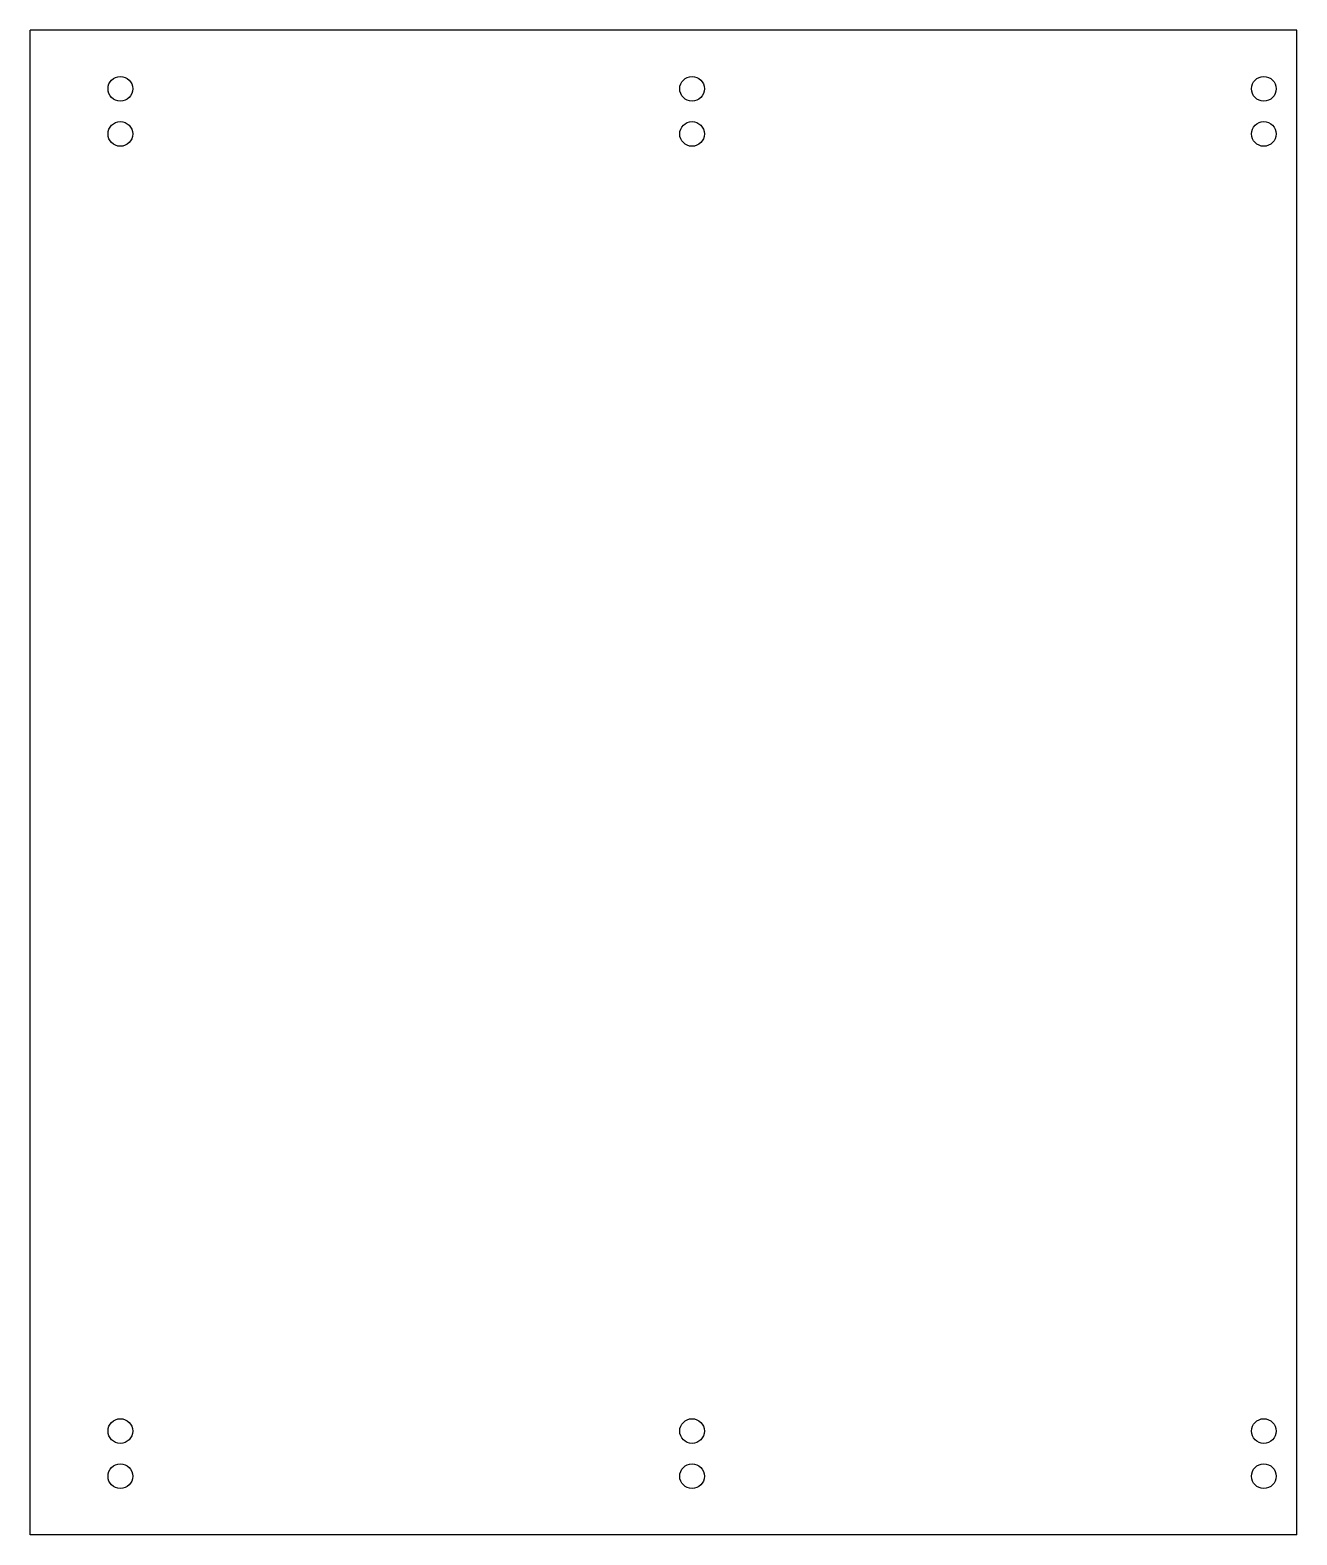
# Model space of a CAD drawing. Extents: x -110 to 100, y -125 to 125.
import ezdxf

# ---------------------------------------------------------------- set-up
doc = ezdxf.new("R2010")
doc.units = 0
doc.layers.add('VISIBLE', color=7, linetype='CONTINUOUS')

msp = doc.modelspace()

# ---------------------------------------------------------------- linework, layer by layer
at = {"layer": 'VISIBLE'}
for p, q in [((100.5, 125), (-110, 125)), ((-110, -125), (-110, 125)), ((100.5, -125), (100.5, 125)), ((100.5, -125), (-110, -125))]:
    msp.add_line(p, q, dxfattribs=at)
for centre in [(-95, 115.25), (0, 115.25), (95, 115.25), (-95, 107.75), (0, 107.75), (95, 107.75), (-95, -107.75), (0, -107.75), (95, -107.75), (-95, -115.25), (0, -115.25), (95, -115.25)]:
    msp.add_circle(centre, 2.05, dxfattribs=at)

doc.saveas('drawing.dxf')
